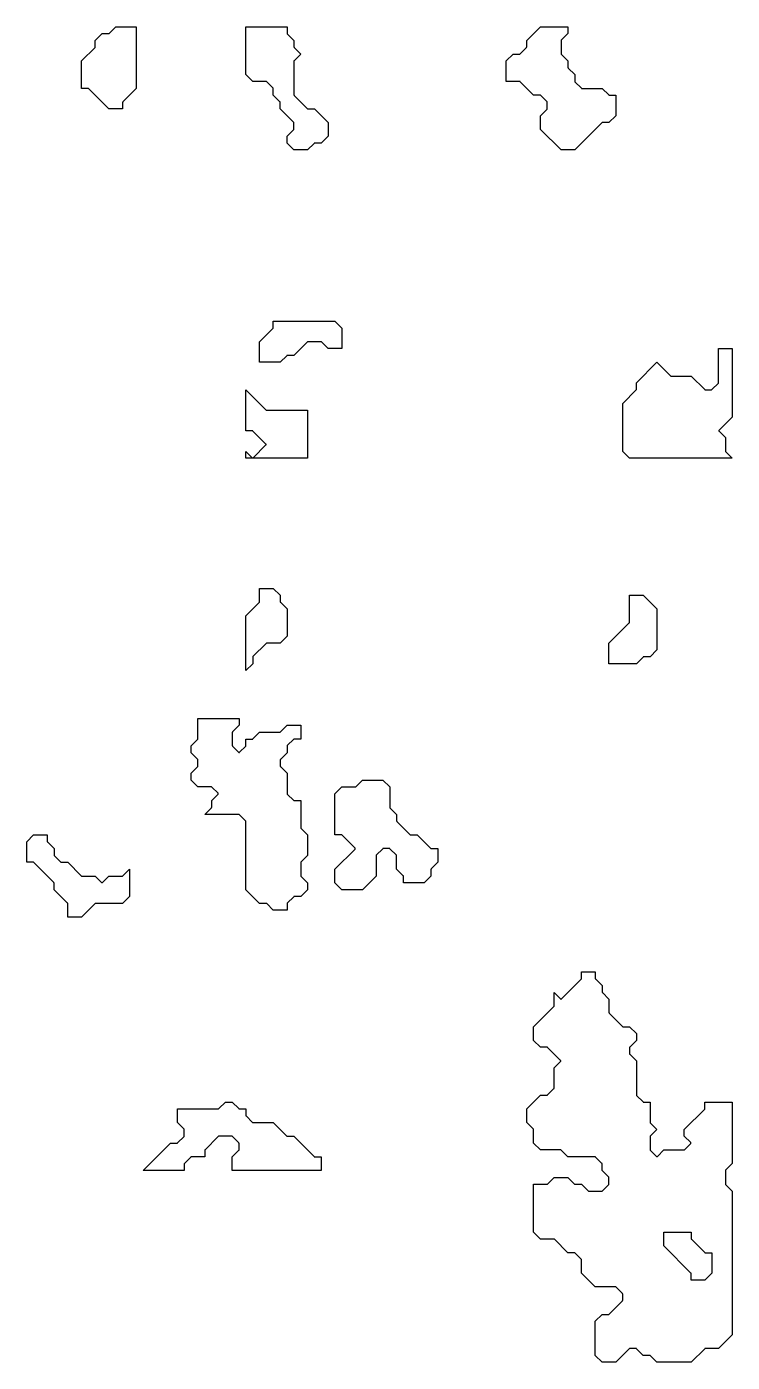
# Model space of a CAD drawing. Header units: metres. Extents: x 0 to 799, y 1 to 1100.
# Drawn here: x 696 to 799, y 905 to 1100 of the extents above; entities that cross this region are included whole.
import ezdxf

# ---------------------------------------------------------------- set-up
doc = ezdxf.new("R2010")
doc.units = ezdxf.units.M
doc.layers.add('forest', color=7, linetype='Continuous')
doc.layers.add('forestfragmentation', color=7, linetype='Continuous')

msp = doc.modelspace()

# ---------------------------------------------------------------- linework, layer by layer
at = {"layer": 'forest', "color": 190}
for points in [[(704, 1091), (704, 1091), (704, 1095), (704, 1095), (704, 1095), (705.97, 1096.97), (705.98, 1096.98), (705.98, 1096.99), (705.99, 1096.99), (705.99, 1097), (706, 1097.01), (706, 1097.02), (706, 1097.03), (706, 1097.04), (706, 1098), (706, 1098), (706, 1098), (707, 1099), (707, 1099), (707, 1099), (707.96, 1099), (707.97, 1099), (707.98, 1099), (707.99, 1099), (708, 1099.01), (708.01, 1099.01), (708.01, 1099.02), (708.02, 1099.02), (708.03, 1099.03), (709, 1100), (709, 1100), (709, 1100), (712, 1100), (712, 1100), (712, 1100), (712, 1091), (712, 1091), (712, 1091), (710.03, 1089.03), (710.02, 1089.02), (710.02, 1089.01), (710.01, 1089.01), (710.01, 1089), (710, 1088.99), (710, 1088.98), (710, 1088.97), (710, 1088.96), (710, 1088), (710, 1088), (710, 1088), (708, 1088), (708, 1088), (708, 1088), (705.03, 1090.97), (705.02, 1090.98), (705.01, 1090.98), (705.01, 1090.99), (705, 1090.99), (704.99, 1091), (704.98, 1091), (704.97, 1091), (704.96, 1091), (704, 1091), (704, 1091)], [(728, 1100), (728, 1100), (734, 1100), (734, 1100), (734, 1100), (734, 1099.04), (734, 1099.03), (734, 1099.02), (734, 1099.01), (734.01, 1099), (734.01, 1098.99), (734.02, 1098.99), (734.02, 1098.98), (734.03, 1098.97), (735, 1098), (735, 1098), (735, 1098), (735, 1097.04), (735, 1097.03), (735, 1097.02), (735, 1097.01), (735.01, 1097), (735.01, 1096.99), (735.02, 1096.99), (735.02, 1096.98), (735.03, 1096.97), (736, 1096), (736, 1096), (736, 1096), (735.03, 1095.03), (735.02, 1095.02), (735.02, 1095.01), (735.01, 1095.01), (735.01, 1095), (735, 1094.99), (735, 1094.98), (735, 1094.97), (735, 1094.96), (735, 1090.04), (735, 1090.03), (735, 1090.02), (735, 1090.01), (735.01, 1090), (735.01, 1089.99), (735.02, 1089.99), (735.02, 1089.98), (735.03, 1089.97), (736.97, 1088.03), (736.98, 1088.02), (736.99, 1088.02), (736.99, 1088.01), (737, 1088.01), (737.01, 1088), (737.02, 1088), (737.03, 1088), (737.04, 1088), (738, 1088), (738, 1088), (738, 1088), (740, 1086), (740, 1086), (740, 1086), (740, 1084), (740, 1084), (740, 1084), (739, 1083), (739, 1083), (739, 1083), (738.04, 1083), (738.03, 1083), (738.02, 1083), (738.01, 1083), (738, 1082.99), (737.99, 1082.99), (737.99, 1082.98), (737.98, 1082.98), (737.97, 1082.97), (737, 1082), (737, 1082), (737, 1082), (735, 1082), (735, 1082), (735, 1082), (734, 1083), (734, 1083), (734, 1083), (734, 1084), (734, 1084), (734, 1084), (734.97, 1084.97), (734.98, 1084.98), (734.98, 1084.99), (734.99, 1084.99), (734.99, 1085), (735, 1085.01), (735, 1085.02), (735, 1085.03), (735, 1085.04), (735, 1085.96), (735, 1085.97), (735, 1085.98), (735, 1085.99), (734.99, 1086), (734.99, 1086.01), (734.98, 1086.01), (734.98, 1086.02), (734.97, 1086.03), (733, 1088), (733, 1088), (733, 1088), (733, 1088.96), (733, 1088.97), (733, 1088.98), (733, 1088.99), (732.99, 1089), (732.99, 1089.01), (732.98, 1089.01), (732.98, 1089.02), (732.97, 1089.03), (732, 1090), (732, 1090), (732, 1090), (732, 1090.96), (732, 1090.97), (732, 1090.98), (732, 1090.99), (731.99, 1091), (731.99, 1091.01), (731.98, 1091.01), (731.98, 1091.02), (731.97, 1091.03), (731.03, 1091.97), (731.02, 1091.98), (731.01, 1091.98), (731.01, 1091.99), (731, 1091.99), (730.99, 1092), (730.98, 1092), (730.97, 1092), (730.96, 1092), (729, 1092), (729, 1092), (729, 1092), (728, 1093), (728, 1093), (728, 1093), (728, 1100), (728, 1100)], [(766, 1092), (766, 1092), (766, 1095), (766, 1095), (766, 1095), (767, 1096), (767, 1096), (767, 1096), (767.96, 1096), (767.97, 1096), (767.98, 1096), (767.99, 1096), (768, 1096.01), (768.01, 1096.01), (768.01, 1096.02), (768.02, 1096.02), (768.03, 1096.03), (768.97, 1096.97), (768.98, 1096.98), (768.98, 1096.99), (768.99, 1096.99), (768.99, 1097), (769, 1097.01), (769, 1097.02), (769, 1097.03), (769, 1097.04), (769, 1098), (769, 1098), (769, 1098), (771, 1100), (771, 1100), (771, 1100), (775, 1100), (775, 1100), (775, 1100), (775, 1099), (775, 1099), (775, 1099), (774.03, 1098.03), (774.02, 1098.02), (774.02, 1098.01), (774.01, 1098.01), (774.01, 1098), (774, 1097.99), (774, 1097.98), (774, 1097.97), (774, 1097.96), (774, 1096.04), (774, 1096.03), (774, 1096.02), (774, 1096.01), (774.01, 1096), (774.01, 1095.99), (774.02, 1095.99), (774.02, 1095.98), (774.03, 1095.97), (775, 1095), (775, 1095), (775, 1095), (775, 1094.04), (775, 1094.03), (775, 1094.02), (775, 1094.01), (775.01, 1094), (775.01, 1093.99), (775.02, 1093.99), (775.02, 1093.98), (775.03, 1093.97), (776, 1093), (776, 1093), (776, 1093), (776, 1092.04), (776, 1092.03), (776, 1092.02), (776, 1092.01), (776.01, 1092), (776.01, 1091.99), (776.02, 1091.99), (776.02, 1091.98), (776.03, 1091.97), (776.97, 1091.03), (776.98, 1091.02), (776.99, 1091.02), (776.99, 1091.01), (777, 1091.01), (777.01, 1091), (777.02, 1091), (777.03, 1091), (777.04, 1091), (780, 1091), (780, 1091), (780, 1091), (780.97, 1090.03), (780.98, 1090.02), (780.99, 1090.02), (780.99, 1090.01), (781, 1090.01), (781.01, 1090), (781.02, 1090), (781.03, 1090), (781.04, 1090), (782, 1090), (782, 1090), (782, 1090), (782, 1087), (782, 1087), (782, 1087), (781, 1086), (781, 1086), (781, 1086), (780.04, 1086), (780.03, 1086), (780.02, 1086), (780.01, 1086), (780, 1085.99), (779.99, 1085.99), (779.99, 1085.98), (779.98, 1085.98), (779.97, 1085.97), (776, 1082), (776, 1082), (776, 1082), (774, 1082), (774, 1082), (774, 1082), (771, 1085), (771, 1085), (771, 1085), (771, 1087), (771, 1087), (771, 1087), (771.97, 1087.97), (771.98, 1087.98), (771.98, 1087.99), (771.99, 1087.99), (771.99, 1088), (772, 1088.01), (772, 1088.02), (772, 1088.03), (772, 1088.04), (772, 1088.96), (772, 1088.97), (772, 1088.98), (772, 1088.99), (771.99, 1089), (771.99, 1089.01), (771.98, 1089.01), (771.98, 1089.02), (771.97, 1089.03), (771.03, 1089.97), (771.02, 1089.98), (771.01, 1089.98), (771.01, 1089.99), (771, 1089.99), (770.99, 1090), (770.98, 1090), (770.97, 1090), (770.96, 1090), (770, 1090), (770, 1090), (770, 1090), (768.03, 1091.97), (768.02, 1091.98), (768.01, 1091.98), (768.01, 1091.99), (768, 1091.99), (767.99, 1092), (767.98, 1092), (767.97, 1092), (767.96, 1092), (766, 1092), (766, 1092)], [(730, 1051), (730, 1051), (730, 1054), (730, 1054), (730, 1054), (731.97, 1055.97), (731.98, 1055.98), (731.98, 1055.99), (731.99, 1055.99), (731.99, 1056), (732, 1056.01), (732, 1056.02), (732, 1056.03), (732, 1056.04), (732, 1057), (732, 1057), (732, 1057), (741, 1057), (741, 1057), (741, 1057), (742, 1056), (742, 1056), (742, 1056), (742, 1053), (742, 1053), (742, 1053), (740, 1053), (740, 1053), (740, 1053), (739.03, 1053.97), (739.02, 1053.98), (739.01, 1053.98), (739.01, 1053.99), (739, 1053.99), (738.99, 1054), (738.98, 1054), (738.97, 1054), (738.96, 1054), (737.04, 1054), (737.03, 1054), (737.02, 1054), (737.01, 1054), (737, 1053.99), (736.99, 1053.99), (736.99, 1053.98), (736.98, 1053.98), (736.97, 1053.97), (735, 1052), (735, 1052), (735, 1052), (734.04, 1052), (734.03, 1052), (734.02, 1052), (734.01, 1052), (734, 1051.99), (733.99, 1051.99), (733.99, 1051.98), (733.98, 1051.98), (733.97, 1051.97), (733, 1051), (733, 1051), (733, 1051), (730, 1051), (730, 1051)], [(783, 1038), (783, 1038), (783, 1045), (783, 1045), (783, 1045), (784.97, 1046.97), (784.98, 1046.98), (784.98, 1046.99), (784.99, 1046.99), (784.99, 1047), (785, 1047.01), (785, 1047.02), (785, 1047.03), (785, 1047.04), (785, 1048), (785, 1048), (785, 1048), (788, 1051), (788, 1051), (788, 1051), (789.97, 1049.03), (789.98, 1049.02), (789.99, 1049.02), (789.99, 1049.01), (790, 1049.01), (790.01, 1049), (790.02, 1049), (790.03, 1049), (790.04, 1049), (793, 1049), (793, 1049), (793, 1049), (794.97, 1047.03), (794.98, 1047.02), (794.99, 1047.02), (794.99, 1047.01), (795, 1047.01), (795.01, 1047), (795.02, 1047), (795.03, 1047), (795.04, 1047), (795.96, 1047), (795.97, 1047), (795.98, 1047), (795.99, 1047), (796, 1047.01), (796.01, 1047.01), (796.01, 1047.02), (796.02, 1047.02), (796.03, 1047.03), (796.97, 1047.97), (796.98, 1047.98), (796.98, 1047.99), (796.99, 1047.99), (796.99, 1048), (797, 1048.01), (797, 1048.02), (797, 1048.03), (797, 1048.04), (797, 1053), (797, 1053), (797, 1053), (799, 1053), (799, 1053), (799, 1053), (799, 1043), (799, 1043), (799, 1043), (797.07, 1041.07), (797.06, 1041.06), (797.06, 1041.06), (797.05, 1041.05), (797.05, 1041.04), (797.05, 1041.03), (797.04, 1041.02), (797.04, 1041.01), (797.04, 1041), (797.04, 1040.99), (797.04, 1040.98), (797.05, 1040.97), (797.05, 1040.96), (797.05, 1040.95), (797.06, 1040.94), (797.06, 1040.94), (797.07, 1040.93), (798, 1040), (798, 1040), (798, 1040), (798, 1038.04), (798, 1038.03), (798, 1038.02), (798, 1038.01), (798.01, 1038), (798.01, 1037.99), (798.02, 1037.99), (798.02, 1037.98), (798.03, 1037.97), (799, 1037), (799, 1037), (799, 1037), (784, 1037), (784, 1037), (784, 1037), (783, 1038), (783, 1038)], [(728, 1047), (728, 1047), (730.97, 1044.03), (730.98, 1044.02), (730.99, 1044.02), (730.99, 1044.01), (731, 1044.01), (731.01, 1044), (731.02, 1044), (731.03, 1044), (731.04, 1044), (737, 1044), (737, 1044), (737, 1044), (737, 1037), (737, 1037), (737, 1037), (728, 1037), (728, 1037), (728, 1037), (728, 1038), (728, 1038), (728, 1038), (728.93, 1037.07), (728.94, 1037.06), (728.94, 1037.06), (728.95, 1037.05), (728.96, 1037.05), (728.97, 1037.05), (728.98, 1037.04), (728.99, 1037.04), (729, 1037.04), (729.01, 1037.04), (729.02, 1037.04), (729.03, 1037.05), (729.04, 1037.05), (729.05, 1037.05), (729.06, 1037.06), (729.06, 1037.06), (729.07, 1037.07), (730.93, 1038.93), (730.94, 1038.94), (730.94, 1038.94), (730.95, 1038.95), (730.95, 1038.96), (730.95, 1038.97), (730.96, 1038.98), (730.96, 1038.99), (730.96, 1039), (730.96, 1039.01), (730.96, 1039.02), (730.95, 1039.03), (730.95, 1039.04), (730.95, 1039.05), (730.94, 1039.06), (730.94, 1039.06), (730.93, 1039.07), (729.03, 1040.97), (729.02, 1040.98), (729.01, 1040.98), (729.01, 1040.99), (729, 1040.99), (728.99, 1041), (728.98, 1041), (728.97, 1041), (728.96, 1041), (728, 1041), (728, 1041), (728, 1041), (728, 1047), (728, 1047)], [(728, 1006), (728, 1006), (728, 1014), (728, 1014), (728, 1014), (729.97, 1015.97), (729.98, 1015.98), (729.98, 1015.99), (729.99, 1015.99), (729.99, 1016), (730, 1016.01), (730, 1016.02), (730, 1016.03), (730, 1016.04), (730, 1018), (730, 1018), (730, 1018), (732, 1018), (732, 1018), (732, 1018), (733, 1017), (733, 1017), (733, 1017), (733, 1016.04), (733, 1016.03), (733, 1016.02), (733, 1016.01), (733.01, 1016), (733.01, 1015.99), (733.02, 1015.99), (733.02, 1015.98), (733.03, 1015.97), (734, 1015), (734, 1015), (734, 1015), (734, 1011), (734, 1011), (734, 1011), (733, 1010), (733, 1010), (733, 1010), (731.04, 1010), (731.03, 1010), (731.02, 1010), (731.01, 1010), (731, 1009.99), (730.99, 1009.99), (730.99, 1009.98), (730.98, 1009.98), (730.97, 1009.97), (729.03, 1008.03), (729.02, 1008.02), (729.02, 1008.01), (729.01, 1008.01), (729.01, 1008), (729, 1007.99), (729, 1007.98), (729, 1007.97), (729, 1007.96), (729, 1007), (729, 1007), (729, 1007), (728, 1006), (728, 1006)], [(781, 1007), (781, 1007), (781, 1010), (781, 1010), (781, 1010), (783.97, 1012.97), (783.98, 1012.98), (783.98, 1012.99), (783.99, 1012.99), (783.99, 1013), (784, 1013.01), (784, 1013.02), (784, 1013.03), (784, 1013.04), (784, 1017), (784, 1017), (784, 1017), (786, 1017), (786, 1017), (786, 1017), (788, 1015), (788, 1015), (788, 1015), (788, 1009), (788, 1009), (788, 1009), (787, 1008), (787, 1008), (787, 1008), (786.04, 1008), (786.03, 1008), (786.02, 1008), (786.01, 1008), (786, 1007.99), (785.99, 1007.99), (785.99, 1007.98), (785.98, 1007.98), (785.97, 1007.97), (785, 1007), (785, 1007), (785, 1007), (781, 1007), (781, 1007)], [(720, 990), (720, 990), (720, 991), (720, 991), (720, 991), (720.97, 991.97), (720.98, 991.98), (720.98, 991.99), (720.99, 991.99), (720.99, 992), (721, 992.01), (721, 992.02), (721, 992.03), (721, 992.04), (721, 992.96), (721, 992.97), (721, 992.98), (721, 992.99), (720.99, 993), (720.99, 993.01), (720.98, 993.01), (720.98, 993.02), (720.97, 993.03), (720, 994), (720, 994), (720, 994), (720, 995), (720, 995), (720, 995), (720.97, 995.97), (720.98, 995.98), (720.98, 995.99), (720.99, 995.99), (720.99, 996), (721, 996.01), (721, 996.02), (721, 996.03), (721, 996.04), (721, 999), (721, 999), (721, 999), (727, 999), (727, 999), (727, 999), (727, 998), (727, 998), (727, 998), (726.03, 997.03), (726.02, 997.02), (726.02, 997.01), (726.01, 997.01), (726.01, 997), (726, 996.99), (726, 996.98), (726, 996.97), (726, 996.96), (726, 995.04), (726, 995.03), (726, 995.02), (726, 995.01), (726.01, 995), (726.01, 994.99), (726.02, 994.99), (726.02, 994.98), (726.03, 994.97), (726.93, 994.07), (726.94, 994.06), (726.94, 994.06), (726.95, 994.05), (726.96, 994.05), (726.97, 994.05), (726.98, 994.04), (726.99, 994.04), (727, 994.04), (727.01, 994.04), (727.02, 994.04), (727.03, 994.05), (727.04, 994.05), (727.05, 994.05), (727.06, 994.06), (727.06, 994.06), (727.07, 994.07), (727.97, 994.97), (727.98, 994.98), (727.98, 994.99), (727.99, 994.99), (727.99, 995), (728, 995.01), (728, 995.02), (728, 995.03), (728, 995.04), (728, 996), (728, 996), (728, 996), (728.96, 996), (728.97, 996), (728.98, 996), (728.99, 996), (729, 996.01), (729.01, 996.01), (729.01, 996.02), (729.02, 996.02), (729.03, 996.03), (730, 997), (730, 997), (730, 997), (732.96, 997), (732.97, 997), (732.98, 997), (732.99, 997), (733, 997.01), (733.01, 997.01), (733.01, 997.02), (733.02, 997.02), (733.03, 997.03), (734, 998), (734, 998), (734, 998), (736, 998), (736, 998), (736, 998), (736, 996), (736, 996), (736, 996), (735.04, 996), (735.03, 996), (735.02, 996), (735.01, 996), (735, 995.99), (734.99, 995.99), (734.99, 995.98), (734.98, 995.98), (734.97, 995.97), (734.03, 995.03), (734.02, 995.02), (734.02, 995.01), (734.01, 995.01), (734.01, 995), (734, 994.99), (734, 994.98), (734, 994.97), (734, 994.96), (734, 994), (734, 994), (734, 994), (733.03, 993.03), (733.02, 993.02), (733.02, 993.01), (733.01, 993.01), (733.01, 993), (733, 992.99), (733, 992.98), (733, 992.97), (733, 992.96), (733, 992.04), (733, 992.03), (733, 992.02), (733, 992.01), (733.01, 992), (733.01, 991.99), (733.02, 991.99), (733.02, 991.98), (733.03, 991.97), (734, 991), (734, 991), (734, 991), (734, 988.04), (734, 988.03), (734, 988.02), (734, 988.01), (734.01, 988), (734.01, 987.99), (734.02, 987.99), (734.02, 987.98), (734.03, 987.97), (734.97, 987.03), (734.98, 987.02), (734.99, 987.02), (734.99, 987.01), (735, 987.01), (735.01, 987), (735.02, 987), (735.03, 987), (735.04, 987), (736, 987), (736, 987), (736, 987), (736, 983.04), (736, 983.03), (736, 983.02), (736, 983.01), (736.01, 983), (736.01, 982.99), (736.02, 982.99), (736.02, 982.98), (736.03, 982.97), (737, 982), (737, 982), (737, 982), (737, 979), (737, 979), (737, 979), (736.03, 978.03), (736.02, 978.02), (736.02, 978.01), (736.01, 978.01), (736.01, 978), (736, 977.99), (736, 977.98), (736, 977.97), (736, 977.96), (736, 976.04), (736, 976.03), (736, 976.02), (736, 976.01), (736.01, 976), (736.01, 975.99), (736.02, 975.99), (736.02, 975.98), (736.03, 975.97), (737, 975), (737, 975), (737, 975), (737, 974), (737, 974), (737, 974), (736, 973), (736, 973), (736, 973), (735.04, 973), (735.03, 973), (735.02, 973), (735.01, 973), (735, 972.99), (734.99, 972.99), (734.99, 972.98), (734.98, 972.98), (734.97, 972.97), (734.03, 972.03), (734.02, 972.02), (734.02, 972.01), (734.01, 972.01), (734.01, 972), (734, 971.99), (734, 971.98), (734, 971.97), (734, 971.96), (734, 971), (734, 971), (734, 971), (732, 971), (732, 971), (732, 971), (731.03, 971.97), (731.02, 971.98), (731.01, 971.98), (731.01, 971.99), (731, 971.99), (730.99, 972), (730.98, 972), (730.97, 972), (730.96, 972), (730, 972), (730, 972), (730, 972), (728, 974), (728, 974), (728, 974), (728, 983.96), (728, 983.97), (728, 983.98), (728, 983.99), (727.99, 984), (727.99, 984.01), (727.98, 984.01), (727.98, 984.02), (727.97, 984.03), (727.03, 984.97), (727.02, 984.98), (727.01, 984.98), (727.01, 984.99), (727, 984.99), (726.99, 985), (726.98, 985), (726.97, 985), (726.96, 985), (722, 985), (722, 985), (722, 985), (722.97, 985.97), (722.98, 985.98), (722.98, 985.99), (722.99, 985.99), (722.99, 986), (723, 986.01), (723, 986.02), (723, 986.03), (723, 986.04), (723, 987), (723, 987), (723, 987), (723.93, 987.93), (723.94, 987.94), (723.94, 987.94), (723.95, 987.95), (723.95, 987.96), (723.95, 987.97), (723.96, 987.98), (723.96, 987.99), (723.96, 988), (723.96, 988.01), (723.96, 988.02), (723.95, 988.03), (723.95, 988.04), (723.95, 988.05), (723.94, 988.06), (723.94, 988.06), (723.93, 988.07), (723.03, 988.97), (723.02, 988.98), (723.01, 988.98), (723.01, 988.99), (723, 988.99), (722.99, 989), (722.98, 989), (722.97, 989), (722.96, 989), (721, 989), (721, 989), (721, 989), (720, 990), (720, 990)], [(741, 982), (741, 982), (741, 988), (741, 988), (741, 988), (742, 989), (742, 989), (742, 989), (743.96, 989), (743.97, 989), (743.98, 989), (743.99, 989), (744, 989.01), (744.01, 989.01), (744.01, 989.02), (744.02, 989.02), (744.03, 989.03), (745, 990), (745, 990), (745, 990), (748, 990), (748, 990), (748, 990), (749, 989), (749, 989), (749, 989), (749, 986.04), (749, 986.03), (749, 986.02), (749, 986.01), (749.01, 986), (749.01, 985.99), (749.02, 985.99), (749.02, 985.98), (749.03, 985.97), (750, 985), (750, 985), (750, 985), (750, 984.04), (750, 984.03), (750, 984.02), (750, 984.01), (750.01, 984), (750.01, 983.99), (750.02, 983.99), (750.02, 983.98), (750.03, 983.97), (751.97, 982.03), (751.98, 982.02), (751.99, 982.02), (751.99, 982.01), (752, 982.01), (752.01, 982), (752.02, 982), (752.03, 982), (752.04, 982), (753, 982), (753, 982), (753, 982), (754.97, 980.03), (754.98, 980.02), (754.99, 980.02), (754.99, 980.01), (755, 980.01), (755.01, 980), (755.02, 980), (755.03, 980), (755.04, 980), (756, 980), (756, 980), (756, 980), (756, 978), (756, 978), (756, 978), (755.03, 977.03), (755.02, 977.02), (755.02, 977.01), (755.01, 977.01), (755.01, 977), (755, 976.99), (755, 976.98), (755, 976.97), (755, 976.96), (755, 976), (755, 976), (755, 976), (754, 975), (754, 975), (754, 975), (751, 975), (751, 975), (751, 975), (751, 975.96), (751, 975.97), (751, 975.98), (751, 975.99), (750.99, 976), (750.99, 976.01), (750.98, 976.01), (750.98, 976.02), (750.97, 976.03), (750, 977), (750, 977), (750, 977), (750, 978.96), (750, 978.97), (750, 978.98), (750, 978.99), (749.99, 979), (749.99, 979.01), (749.98, 979.01), (749.98, 979.02), (749.97, 979.03), (749.03, 979.97), (749.02, 979.98), (749.01, 979.98), (749.01, 979.99), (749, 979.99), (748.99, 980), (748.98, 980), (748.97, 980), (748.96, 980), (748.04, 980), (748.03, 980), (748.02, 980), (748.01, 980), (748, 979.99), (747.99, 979.99), (747.99, 979.98), (747.98, 979.98), (747.97, 979.97), (747.03, 979.03), (747.02, 979.02), (747.02, 979.01), (747.01, 979.01), (747.01, 979), (747, 978.99), (747, 978.98), (747, 978.97), (747, 978.96), (747, 976), (747, 976), (747, 976), (745, 974), (745, 974), (745, 974), (742, 974), (742, 974), (742, 974), (741, 975), (741, 975), (741, 975), (741, 977), (741, 977), (741, 977), (743.93, 979.93), (743.94, 979.94), (743.94, 979.94), (743.95, 979.95), (743.95, 979.96), (743.95, 979.97), (743.96, 979.98), (743.96, 979.99), (743.96, 980), (743.96, 980.01), (743.96, 980.02), (743.95, 980.03), (743.95, 980.04), (743.95, 980.05), (743.94, 980.06), (743.94, 980.06), (743.93, 980.07), (742.03, 981.97), (742.02, 981.98), (742.01, 981.98), (742.01, 981.99), (742, 981.99), (741.99, 982), (741.98, 982), (741.97, 982), (741.96, 982), (741, 982), (741, 982)], [(696, 978), (696, 978), (696, 981), (696, 981), (696, 981), (697, 982), (697, 982), (697, 982), (699, 982), (699, 982), (699, 982), (699, 981.04), (699, 981.03), (699, 981.02), (699, 981.01), (699.01, 981), (699.01, 980.99), (699.02, 980.99), (699.02, 980.98), (699.03, 980.97), (700, 980), (700, 980), (700, 980), (700, 979.04), (700, 979.03), (700, 979.02), (700, 979.01), (700.01, 979), (700.01, 978.99), (700.02, 978.99), (700.02, 978.98), (700.03, 978.97), (700.97, 978.03), (700.98, 978.02), (700.99, 978.02), (700.99, 978.01), (701, 978.01), (701.01, 978), (701.02, 978), (701.03, 978), (701.04, 978), (702, 978), (702, 978), (702, 978), (703.97, 976.03), (703.98, 976.02), (703.99, 976.02), (703.99, 976.01), (704, 976.01), (704.01, 976), (704.02, 976), (704.03, 976), (704.04, 976), (706, 976), (706, 976), (706, 976), (706.93, 975.07), (706.94, 975.06), (706.94, 975.06), (706.95, 975.05), (706.96, 975.05), (706.97, 975.05), (706.98, 975.04), (706.99, 975.04), (707, 975.04), (707.01, 975.04), (707.02, 975.04), (707.03, 975.05), (707.04, 975.05), (707.05, 975.05), (707.06, 975.06), (707.06, 975.06), (707.07, 975.07), (708, 976), (708, 976), (708, 976), (709.96, 976), (709.97, 976), (709.98, 976), (709.99, 976), (710, 976.01), (710.01, 976.01), (710.01, 976.02), (710.02, 976.02), (710.03, 976.03), (711, 977), (711, 977), (711, 977), (711, 973), (711, 973), (711, 973), (710, 972), (710, 972), (710, 972), (706.04, 972), (706.03, 972), (706.02, 972), (706.01, 972), (706, 971.99), (705.99, 971.99), (705.99, 971.98), (705.98, 971.98), (705.97, 971.97), (704, 970), (704, 970), (704, 970), (702, 970), (702, 970), (702, 970), (702, 971.96), (702, 971.97), (702, 971.98), (702, 971.99), (701.99, 972), (701.99, 972.01), (701.98, 972.01), (701.98, 972.02), (701.97, 972.03), (700, 974), (700, 974), (700, 974), (700, 974.96), (700, 974.97), (700, 974.98), (700, 974.99), (699.99, 975), (699.99, 975.01), (699.98, 975.01), (699.98, 975.02), (699.97, 975.03), (697.03, 977.97), (697.02, 977.98), (697.01, 977.98), (697.01, 977.99), (697, 977.99), (696.99, 978), (696.98, 978), (696.97, 978), (696.96, 978), (696, 978), (696, 978)], [(769, 940), (769, 940), (769, 942), (769, 942), (769, 942), (771, 944), (771, 944), (771, 944), (771.96, 944), (771.97, 944), (771.98, 944), (771.99, 944), (772, 944.01), (772.01, 944.01), (772.01, 944.02), (772.02, 944.02), (772.03, 944.03), (772.97, 944.97), (772.98, 944.98), (772.98, 944.99), (772.99, 944.99), (772.99, 945), (773, 945.01), (773, 945.02), (773, 945.03), (773, 945.04), (773, 948), (773, 948), (773, 948), (773.93, 948.93), (773.94, 948.94), (773.94, 948.94), (773.95, 948.95), (773.95, 948.96), (773.95, 948.97), (773.96, 948.98), (773.96, 948.99), (773.96, 949), (773.96, 949.01), (773.96, 949.02), (773.95, 949.03), (773.95, 949.04), (773.95, 949.05), (773.94, 949.06), (773.94, 949.06), (773.93, 949.07), (772.03, 950.97), (772.02, 950.98), (772.01, 950.98), (772.01, 950.99), (772, 950.99), (771.99, 951), (771.98, 951), (771.97, 951), (771.96, 951), (771, 951), (771, 951), (771, 951), (770, 952), (770, 952), (770, 952), (770, 954), (770, 954), (770, 954), (772.97, 956.97), (772.98, 956.98), (772.98, 956.99), (772.99, 956.99), (772.99, 957), (773, 957.01), (773, 957.02), (773, 957.03), (773, 957.04), (773, 959), (773, 959), (773, 959), (773.93, 958.07), (773.94, 958.06), (773.94, 958.06), (773.95, 958.05), (773.96, 958.05), (773.97, 958.05), (773.98, 958.04), (773.99, 958.04), (774, 958.04), (774.01, 958.04), (774.02, 958.04), (774.03, 958.05), (774.04, 958.05), (774.05, 958.05), (774.06, 958.06), (774.06, 958.06), (774.07, 958.07), (776.97, 960.97), (776.98, 960.98), (776.98, 960.99), (776.99, 960.99), (776.99, 961), (777, 961.01), (777, 961.02), (777, 961.03), (777, 961.04), (777, 962), (777, 962), (777, 962), (779, 962), (779, 962), (779, 962), (779, 961.04), (779, 961.03), (779, 961.02), (779, 961.01), (779.01, 961), (779.01, 960.99), (779.02, 960.99), (779.02, 960.98), (779.03, 960.97), (780, 960), (780, 960), (780, 960), (780, 959.04), (780, 959.03), (780, 959.02), (780, 959.01), (780.01, 959), (780.01, 958.99), (780.02, 958.99), (780.02, 958.98), (780.03, 958.97), (781, 958), (781, 958), (781, 958), (781, 956.04), (781, 956.03), (781, 956.02), (781, 956.01), (781.01, 956), (781.01, 955.99), (781.02, 955.99), (781.02, 955.98), (781.03, 955.97), (782.97, 954.03), (782.98, 954.02), (782.99, 954.02), (782.99, 954.01), (783, 954.01), (783.01, 954), (783.02, 954), (783.03, 954), (783.04, 954), (784, 954), (784, 954), (784, 954), (785, 953), (785, 953), (785, 953), (785, 952), (785, 952), (785, 952), (784.03, 951.03), (784.02, 951.02), (784.02, 951.01), (784.01, 951.01), (784.01, 951), (784, 950.99), (784, 950.98), (784, 950.97), (784, 950.96), (784, 950.04), (784, 950.03), (784, 950.02), (784, 950.01), (784.01, 950), (784.01, 949.99), (784.02, 949.99), (784.02, 949.98), (784.03, 949.97), (785, 949), (785, 949), (785, 949), (785, 944.04), (785, 944.03), (785, 944.02), (785, 944.01), (785.01, 944), (785.01, 943.99), (785.02, 943.99), (785.02, 943.98), (785.03, 943.97), (785.97, 943.03), (785.98, 943.02), (785.99, 943.02), (785.99, 943.01), (786, 943.01), (786.01, 943), (786.02, 943), (786.03, 943), (786.04, 943), (787, 943), (787, 943), (787, 943), (787, 940.04), (787, 940.03), (787, 940.02), (787, 940.01), (787.01, 940), (787.01, 939.99), (787.02, 939.99), (787.02, 939.98), (787.03, 939.97), (788, 939), (788, 939), (788, 939), (787.03, 938.03), (787.02, 938.02), (787.02, 938.01), (787.01, 938.01), (787.01, 938), (787, 937.99), (787, 937.98), (787, 937.97), (787, 937.96), (787, 936.04), (787, 936.03), (787, 936.02), (787, 936.01), (787.01, 936), (787.01, 935.99), (787.02, 935.99), (787.02, 935.98), (787.03, 935.97), (787.93, 935.07), (787.94, 935.06), (787.94, 935.06), (787.95, 935.05), (787.96, 935.05), (787.97, 935.05), (787.98, 935.04), (787.99, 935.04), (788, 935.04), (788.01, 935.04), (788.02, 935.04), (788.03, 935.05), (788.04, 935.05), (788.05, 935.05), (788.06, 935.06), (788.06, 935.06), (788.07, 935.07), (789, 936), (789, 936), (789, 936), (791.96, 936), (791.97, 936), (791.98, 936), (791.99, 936), (792, 936.01), (792.01, 936.01), (792.01, 936.02), (792.02, 936.02), (792.03, 936.03), (792.93, 936.93), (792.94, 936.94), (792.94, 936.94), (792.95, 936.95), (792.95, 936.96), (792.95, 936.97), (792.96, 936.98), (792.96, 936.99), (792.96, 937), (792.96, 937.01), (792.96, 937.02), (792.95, 937.03), (792.95, 937.04), (792.95, 937.05), (792.94, 937.06), (792.94, 937.06), (792.93, 937.07), (792, 938), (792, 938), (792, 938), (792, 939), (792, 939), (792, 939), (794.97, 941.97), (794.98, 941.98), (794.98, 941.99), (794.99, 941.99), (794.99, 942), (795, 942.01), (795, 942.02), (795, 942.03), (795, 942.04), (795, 943), (795, 943), (795, 943), (799, 943), (799, 943), (799, 943), (799, 934), (799, 934), (799, 934), (798.03, 933.03), (798.02, 933.02), (798.02, 933.01), (798.01, 933.01), (798.01, 933), (798, 932.99), (798, 932.98), (798, 932.97), (798, 932.96), (798, 931.04), (798, 931.03), (798, 931.02), (798, 931.01), (798.01, 931), (798.01, 930.99), (798.02, 930.99), (798.02, 930.98), (798.03, 930.97), (799, 930), (799, 930), (799, 930), (799, 909), (799, 909), (799, 909), (797, 907), (797, 907), (797, 907), (795.04, 907), (795.03, 907), (795.02, 907), (795.01, 907), (795, 906.99), (794.99, 906.99), (794.99, 906.98), (794.98, 906.98), (794.97, 906.97), (793, 905), (793, 905), (793, 905), (788, 905), (788, 905), (788, 905), (787.03, 905.97), (787.02, 905.98), (787.01, 905.98), (787.01, 905.99), (787, 905.99), (786.99, 906), (786.98, 906), (786.97, 906), (786.96, 906), (786, 906), (786, 906), (786, 906), (785.03, 906.97), (785.02, 906.98), (785.01, 906.98), (785.01, 906.99), (785, 906.99), (784.99, 907), (784.98, 907), (784.97, 907), (784.96, 907), (784.04, 907), (784.03, 907), (784.02, 907), (784.01, 907), (784, 906.99), (783.99, 906.99), (783.99, 906.98), (783.98, 906.98), (783.97, 906.97), (782, 905), (782, 905), (782, 905), (780, 905), (780, 905), (780, 905), (779, 906), (779, 906), (779, 906), (779, 911), (779, 911), (779, 911), (780, 912), (780, 912), (780, 912), (780.96, 912), (780.97, 912), (780.98, 912), (780.99, 912), (781, 912.01), (781.01, 912.01), (781.01, 912.02), (781.02, 912.02), (781.03, 912.03), (782.97, 913.97), (782.98, 913.98), (782.98, 913.99), (782.99, 913.99), (782.99, 914), (783, 914.01), (783, 914.02), (783, 914.03), (783, 914.04), (783, 914.96), (783, 914.97), (783, 914.98), (783, 914.99), (782.99, 915), (782.99, 915.01), (782.98, 915.01), (782.98, 915.02), (782.97, 915.03), (782.03, 915.97), (782.02, 915.98), (782.01, 915.98), (782.01, 915.99), (782, 915.99), (781.99, 916), (781.98, 916), (781.97, 916), (781.96, 916), (779, 916), (779, 916), (779, 916), (777, 918), (777, 918), (777, 918), (777, 919.96), (777, 919.97), (777, 919.98), (777, 919.99), (776.99, 920), (776.99, 920.01), (776.98, 920.01), (776.98, 920.02), (776.97, 920.03), (776.03, 920.97), (776.02, 920.98), (776.01, 920.98), (776.01, 920.99), (776, 920.99), (775.99, 921), (775.98, 921), (775.97, 921), (775.96, 921), (775, 921), (775, 921), (775, 921), (773.03, 922.97), (773.02, 922.98), (773.01, 922.98), (773.01, 922.99), (773, 922.99), (772.99, 923), (772.98, 923), (772.97, 923), (772.96, 923), (771, 923), (771, 923), (771, 923), (770, 924), (770, 924), (770, 924), (770, 931), (770, 931), (770, 931), (771.96, 931), (771.97, 931), (771.98, 931), (771.99, 931), (772, 931.01), (772.01, 931.01), (772.01, 931.02), (772.02, 931.02), (772.03, 931.03), (773, 932), (773, 932), (773, 932), (775, 932), (775, 932), (775, 932), (775.97, 931.03), (775.98, 931.02), (775.99, 931.02), (775.99, 931.01), (776, 931.01), (776.01, 931), (776.02, 931), (776.03, 931), (776.04, 931), (777, 931), (777, 931), (777, 931), (777.97, 930.03), (777.98, 930.02), (777.99, 930.02), (777.99, 930.01), (778, 930.01), (778.01, 930), (778.02, 930), (778.03, 930), (778.04, 930), (779.96, 930), (779.97, 930), (779.98, 930), (779.99, 930), (780, 930.01), (780.01, 930.01), (780.01, 930.02), (780.02, 930.02), (780.03, 930.03), (780.97, 930.97), (780.98, 930.98), (780.98, 930.99), (780.99, 930.99), (780.99, 931), (781, 931.01), (781, 931.02), (781, 931.03), (781, 931.04), (781, 931.96), (781, 931.97), (781, 931.98), (781, 931.99), (780.99, 932), (780.99, 932.01), (780.98, 932.01), (780.98, 932.02), (780.97, 932.03), (780, 933), (780, 933), (780, 933), (780, 933.96), (780, 933.97), (780, 933.98), (780, 933.99), (779.99, 934), (779.99, 934.01), (779.98, 934.01), (779.98, 934.02), (779.97, 934.03), (779.03, 934.97), (779.02, 934.98), (779.01, 934.98), (779.01, 934.99), (779, 934.99), (778.99, 935), (778.98, 935), (778.97, 935), (778.96, 935), (775, 935), (775, 935), (775, 935), (774.03, 935.97), (774.02, 935.98), (774.01, 935.98), (774.01, 935.99), (774, 935.99), (773.99, 936), (773.98, 936), (773.97, 936), (773.96, 936), (771, 936), (771, 936), (771, 936), (770, 937), (770, 937), (770, 937), (770, 938.96), (770, 938.97), (770, 938.98), (770, 938.99), (769.99, 939), (769.99, 939.01), (769.98, 939.01), (769.98, 939.02), (769.97, 939.03), (769, 940), (769, 940)], [(713, 933), (713, 933), (717, 937), (717, 937), (717, 937), (717.96, 937), (717.97, 937), (717.98, 937), (717.99, 937), (718, 937.01), (718.01, 937.01), (718.01, 937.02), (718.02, 937.02), (718.03, 937.03), (718.97, 937.97), (718.98, 937.98), (718.98, 937.99), (718.99, 937.99), (718.99, 938), (719, 938.01), (719, 938.02), (719, 938.03), (719, 938.04), (719, 938.96), (719, 938.97), (719, 938.98), (719, 938.99), (718.99, 939), (718.99, 939.01), (718.98, 939.01), (718.98, 939.02), (718.97, 939.03), (718, 940), (718, 940), (718, 940), (718, 942), (718, 942), (718, 942), (723.96, 942), (723.97, 942), (723.98, 942), (723.99, 942), (724, 942.01), (724.01, 942.01), (724.01, 942.02), (724.02, 942.02), (724.03, 942.03), (725, 943), (725, 943), (725, 943), (726, 943), (726, 943), (726, 943), (726.97, 942.03), (726.98, 942.02), (726.99, 942.02), (726.99, 942.01), (727, 942.01), (727.01, 942), (727.02, 942), (727.03, 942), (727.04, 942), (728, 942), (728, 942), (728, 942), (728, 941.04), (728, 941.03), (728, 941.02), (728, 941.01), (728.01, 941), (728.01, 940.99), (728.02, 940.99), (728.02, 940.98), (728.03, 940.97), (728.97, 940.03), (728.98, 940.02), (728.99, 940.02), (728.99, 940.01), (729, 940.01), (729.01, 940), (729.02, 940), (729.03, 940), (729.04, 940), (732, 940), (732, 940), (732, 940), (733.97, 938.03), (733.98, 938.02), (733.99, 938.02), (733.99, 938.01), (734, 938.01), (734.01, 938), (734.02, 938), (734.03, 938), (734.04, 938), (735, 938), (735, 938), (735, 938), (737.97, 935.03), (737.98, 935.02), (737.99, 935.02), (737.99, 935.01), (738, 935.01), (738.01, 935), (738.02, 935), (738.03, 935), (738.04, 935), (739, 935), (739, 935), (739, 935), (739, 933), (739, 933), (739, 933), (726, 933), (726, 933), (726, 933), (726, 935), (726, 935), (726, 935), (726.97, 935.97), (726.98, 935.98), (726.98, 935.99), (726.99, 935.99), (726.99, 936), (727, 936.01), (727, 936.02), (727, 936.03), (727, 936.04), (727, 936.96), (727, 936.97), (727, 936.98), (727, 936.99), (726.99, 937), (726.99, 937.01), (726.98, 937.01), (726.98, 937.02), (726.97, 937.03), (726.03, 937.97), (726.02, 937.98), (726.01, 937.98), (726.01, 937.99), (726, 937.99), (725.99, 938), (725.98, 938), (725.97, 938), (725.96, 938), (724.04, 938), (724.03, 938), (724.02, 938), (724.01, 938), (724, 937.99), (723.99, 937.99), (723.99, 937.98), (723.98, 937.98), (723.97, 937.97), (722.03, 936.03), (722.02, 936.02), (722.02, 936.01), (722.01, 936.01), (722.01, 936), (722, 935.99), (722, 935.98), (722, 935.97), (722, 935.96), (722, 935), (722, 935), (722, 935), (720.04, 935), (720.03, 935), (720.02, 935), (720.01, 935), (720, 934.99), (719.99, 934.99), (719.99, 934.98), (719.98, 934.98), (719.97, 934.97), (719.03, 934.03), (719.02, 934.02), (719.02, 934.01), (719.01, 934.01), (719.01, 934), (719, 933.99), (719, 933.98), (719, 933.97), (719, 933.96), (719, 933), (719, 933), (719, 933), (713, 933), (713, 933)]]:
    msp.add_lwpolyline(points, dxfattribs=at)
at = {"layer": 'forestfragmentation', "color": 141}
msp.add_lwpolyline([(789, 924), (789, 924), (793, 924), (793, 924), (793, 924), (793, 923.04), (793, 923.03), (793, 923.02), (793, 923.01), (793.01, 923), (793.01, 922.99), (793.02, 922.99), (793.02, 922.98), (793.03, 922.97), (794.97, 921.03), (794.98, 921.02), (794.99, 921.02), (794.99, 921.01), (795, 921.01), (795.01, 921), (795.02, 921), (795.03, 921), (795.04, 921), (796, 921), (796, 921), (796, 921), (796, 918), (796, 918), (796, 918), (795, 917), (795, 917), (795, 917), (793, 917), (793, 917), (793, 917), (793, 917.96), (793, 917.97), (793, 917.98), (793, 917.99), (792.99, 918), (792.99, 918.01), (792.98, 918.01), (792.98, 918.02), (792.97, 918.03), (789, 922), (789, 922), (789, 922), (789, 924), (789, 924)], dxfattribs=at)

doc.saveas('drawing.dxf')
